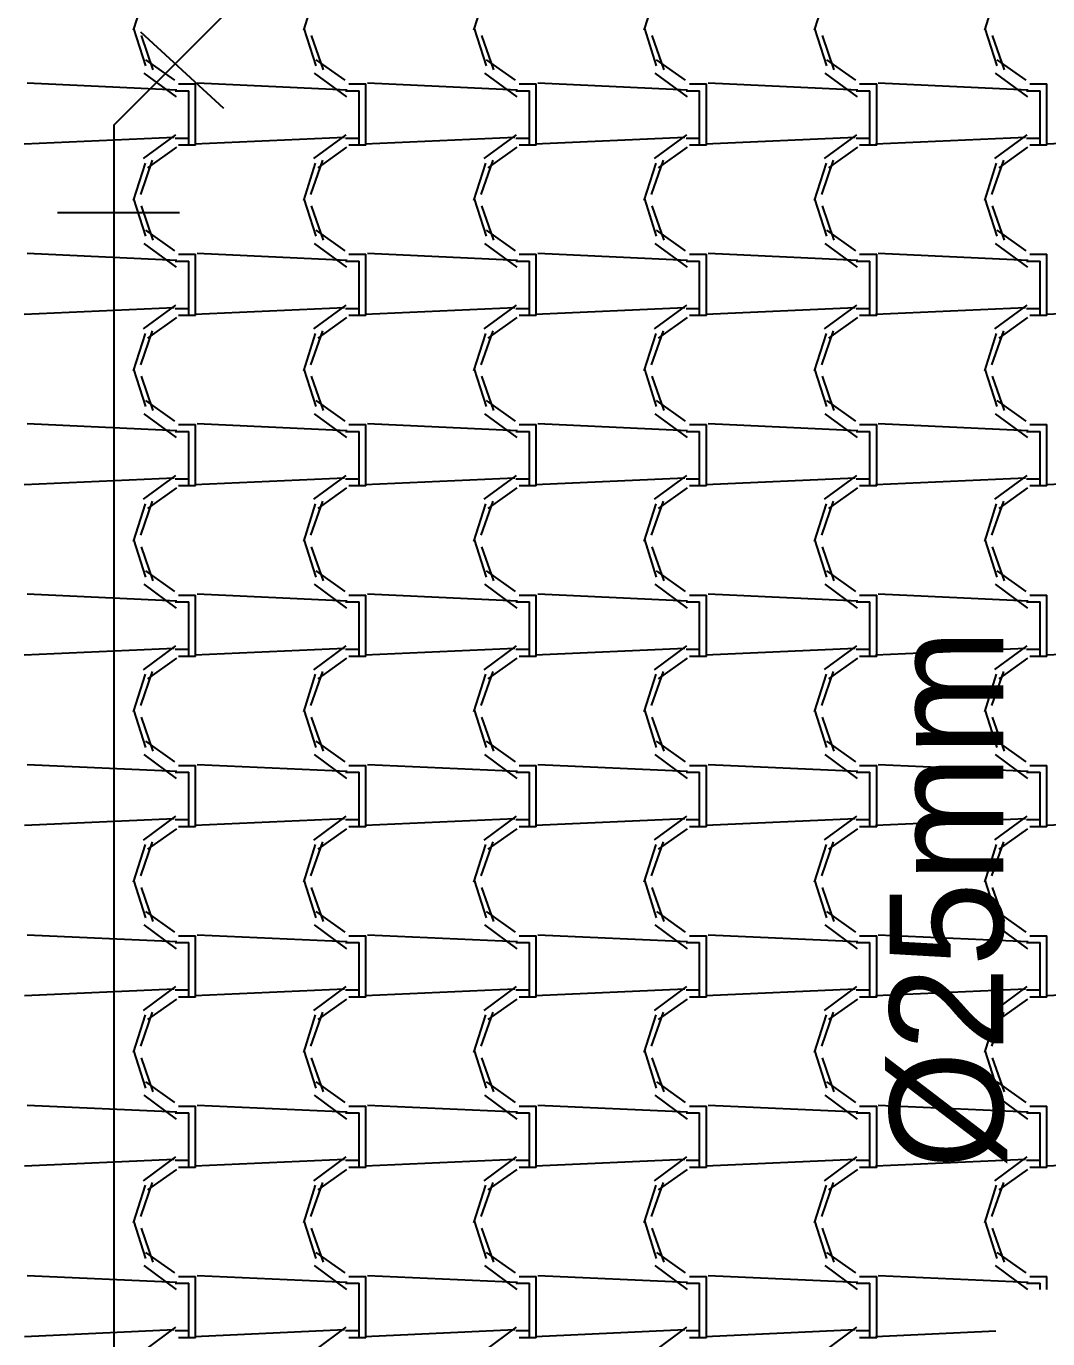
# Model space of a CAD drawing. Header units: millimetres. Extents: x -336 to -33, y -135 to 770.
# Drawn here: x -306.376 to -304.576, y 727.407 to 729.719 of the extents above; entities that cross this region are included whole.
import ezdxf
from ezdxf.enums import TextEntityAlignment as Align

# ---------------------------------------------------------------- set-up
doc = ezdxf.new("R2010")
doc.units = ezdxf.units.MM
doc.header["$LTSCALE"] = 50
doc.header["$MEASUREMENT"] = 0
for name, color, linetype in [('-HIDRO', 8, 'CONTINUOUS'), ('AF', 5, 'CONTINUOUS'), ('CONEXÃO_HIDRÁULICA', 2, 'CONTINUOUS'), ('TEXTO', 4, 'CONTINUOUS')]:
    doc.layers.add(name, color=color, linetype=linetype)

msp = doc.modelspace()

# ---------------------------------------------------------------- linework, layer by layer
at = {"layer": '-HIDRO', "linetype": 'Continuous'}
for p, q in [((-306.1666, 729.7774), (-306.1876, 729.7114)), ((-305.8666, 729.7774), (-305.8876, 729.7114)), ((-305.5666, 729.7774), (-305.5876, 729.7114)), ((-305.2666, 729.7774), (-305.2876, 729.7114)), ((-304.9666, 729.7774), (-304.9876, 729.7114)), ((-304.6666, 729.7774), (-304.6876, 729.7114)), ((-306.1868, 729.7146), (-306.1658, 729.6486)), ((-306.1737, 729.702), (-306.1527, 729.642)), ((-305.8868, 729.7146), (-305.8658, 729.6486)), ((-305.8737, 729.702), (-305.8527, 729.642)), ((-305.5868, 729.7146), (-305.5658, 729.6486)), ((-305.5737, 729.702), (-305.5527, 729.642)), ((-305.2868, 729.7146), (-305.2658, 729.6486)), ((-305.2737, 729.702), (-305.2527, 729.642)), ((-304.9868, 729.7146), (-304.9658, 729.6486)), ((-304.9737, 729.702), (-304.9527, 729.642)), ((-304.6868, 729.7146), (-304.6658, 729.6486)), ((-304.6737, 729.702), (-304.6527, 729.642)), ((-306.1657, 729.6593), (-306.1147, 729.6233)), ((-305.8657, 729.6593), (-305.8147, 729.6233)), ((-305.5657, 729.6593), (-305.5147, 729.6233)), ((-305.2657, 729.6593), (-305.2147, 729.6233)), ((-304.9657, 729.6593), (-304.9147, 729.6233)), ((-304.6657, 729.6593), (-304.6147, 729.6233)), ((-306.1686, 729.636), (-306.1116, 729.594)), ((-305.8686, 729.636), (-305.8116, 729.594)), ((-305.5686, 729.636), (-305.5116, 729.594)), ((-305.2686, 729.636), (-305.2116, 729.594)), ((-304.9686, 729.636), (-304.9116, 729.594)), ((-304.6686, 729.636), (-304.6116, 729.594)), ((-306.1105, 729.6061), (-306.3745, 729.6181)), ((-306.1134, 729.6049), (-306.0894, 729.6049)), ((-306.1074, 729.6169), (-306.0774, 729.6169)), ((-306.0894, 729.5209), (-306.0894, 729.6049)), ((-306.0774, 729.5209), (-306.0774, 729.6169)), ((-305.8105, 729.6061), (-306.0745, 729.6181)), ((-305.8134, 729.6049), (-305.7894, 729.6049)), ((-305.8074, 729.6169), (-305.7774, 729.6169)), ((-305.7894, 729.5209), (-305.7894, 729.6049)), ((-305.7774, 729.5209), (-305.7774, 729.6169)), ((-305.5105, 729.6061), (-305.7745, 729.6181)), ((-305.5134, 729.6049), (-305.4894, 729.6049)), ((-305.5074, 729.6169), (-305.4774, 729.6169)), ((-305.4894, 729.5209), (-305.4894, 729.6049)), ((-305.4774, 729.5209), (-305.4774, 729.6169)), ((-305.2105, 729.6061), (-305.4745, 729.6181)), ((-305.2134, 729.6049), (-305.1894, 729.6049)), ((-305.2074, 729.6169), (-305.1774, 729.6169)), ((-305.1894, 729.5209), (-305.1894, 729.6049)), ((-305.1774, 729.5209), (-305.1774, 729.6169)), ((-304.9105, 729.6061), (-305.1745, 729.6181)), ((-304.9134, 729.6049), (-304.8894, 729.6049)), ((-304.9074, 729.6169), (-304.8774, 729.6169)), ((-304.8894, 729.5209), (-304.8894, 729.6049)), ((-304.8774, 729.5209), (-304.8774, 729.6169)), ((-304.6105, 729.6061), (-304.8745, 729.6181)), ((-304.6134, 729.6049), (-304.5894, 729.6049)), ((-304.6074, 729.6169), (-304.5774, 729.6169)), ((-304.5894, 729.5209), (-304.5894, 729.6049)), ((-304.5774, 729.5209), (-304.5774, 729.6169)), ((-306.1153, 729.5228), (-306.3793, 729.5108)), ((-306.1127, 729.5274), (-306.1697, 729.4854)), ((-306.0894, 729.5209), (-306.1134, 729.5209)), ((-306.0894, 729.5089), (-306.0894, 729.5209)), ((-305.8153, 729.5228), (-306.0793, 729.5108)), ((-306.0774, 729.5089), (-306.0774, 729.5209)), ((-305.8127, 729.5274), (-305.8697, 729.4854)), ((-305.7894, 729.5209), (-305.8134, 729.5209)), ((-305.7894, 729.5089), (-305.7894, 729.5209)), ((-305.5153, 729.5228), (-305.7793, 729.5108)), ((-305.7774, 729.5089), (-305.7774, 729.5209)), ((-305.5127, 729.5274), (-305.5697, 729.4854)), ((-305.4894, 729.5209), (-305.5134, 729.5209)), ((-305.4894, 729.5089), (-305.4894, 729.5209)), ((-305.2153, 729.5228), (-305.4793, 729.5108)), ((-305.4774, 729.5089), (-305.4774, 729.5209)), ((-305.2127, 729.5274), (-305.2697, 729.4854)), ((-305.1894, 729.5209), (-305.2134, 729.5209)), ((-305.1894, 729.5089), (-305.1894, 729.5209)), ((-304.9153, 729.5228), (-305.1793, 729.5108)), ((-305.1774, 729.5089), (-305.1774, 729.5209)), ((-304.9127, 729.5274), (-304.9697, 729.4854)), ((-304.8894, 729.5209), (-304.9134, 729.5209)), ((-304.8894, 729.5089), (-304.8894, 729.5209)), ((-304.6153, 729.5228), (-304.8793, 729.5108)), ((-304.8774, 729.5089), (-304.8774, 729.5209)), ((-304.6127, 729.5274), (-304.6697, 729.4854)), ((-304.5894, 729.5209), (-304.6134, 729.5209)), ((-304.5894, 729.5089), (-304.5894, 729.5209)), ((-304.3153, 729.5228), (-304.5793, 729.5108)), ((-304.5774, 729.5089), (-304.5774, 729.5209)), ((-306.1114, 729.5054), (-306.1624, 729.4694)), ((-306.0774, 729.5089), (-306.1074, 729.5089)), ((-305.8114, 729.5054), (-305.8624, 729.4694)), ((-305.7774, 729.5089), (-305.8074, 729.5089)), ((-305.5114, 729.5054), (-305.5624, 729.4694)), ((-305.4774, 729.5089), (-305.5074, 729.5089)), ((-305.2114, 729.5054), (-305.2624, 729.4694)), ((-305.1774, 729.5089), (-305.2074, 729.5089)), ((-304.9114, 729.5054), (-304.9624, 729.4694)), ((-304.8774, 729.5089), (-304.9074, 729.5089)), ((-304.6114, 729.5054), (-304.6624, 729.4694)), ((-304.5774, 729.5089), (-304.6074, 729.5089)), ((-306.1666, 729.4774), (-306.1876, 729.4114)), ((-306.1538, 729.4824), (-306.1748, 729.4224)), ((-305.8666, 729.4774), (-305.8876, 729.4114)), ((-305.8538, 729.4824), (-305.8748, 729.4224)), ((-305.5666, 729.4774), (-305.5876, 729.4114)), ((-305.5538, 729.4824), (-305.5748, 729.4224)), ((-305.2666, 729.4774), (-305.2876, 729.4114)), ((-305.2538, 729.4824), (-305.2748, 729.4224)), ((-304.9666, 729.4774), (-304.9876, 729.4114)), ((-304.9538, 729.4824), (-304.9748, 729.4224)), ((-304.6666, 729.4774), (-304.6876, 729.4114)), ((-304.6538, 729.4824), (-304.6748, 729.4224)), ((-306.1868, 729.4146), (-306.1658, 729.3486)), ((-306.1737, 729.402), (-306.1527, 729.342)), ((-305.8868, 729.4146), (-305.8658, 729.3486)), ((-305.8737, 729.402), (-305.8527, 729.342)), ((-305.5868, 729.4146), (-305.5658, 729.3486)), ((-305.5737, 729.402), (-305.5527, 729.342)), ((-305.2868, 729.4146), (-305.2658, 729.3486)), ((-305.2737, 729.402), (-305.2527, 729.342)), ((-304.9868, 729.4146), (-304.9658, 729.3486)), ((-304.9737, 729.402), (-304.9527, 729.342)), ((-304.6868, 729.4146), (-304.6658, 729.3486)), ((-304.6737, 729.402), (-304.6527, 729.342)), ((-306.1657, 729.3593), (-306.1147, 729.3233)), ((-305.8657, 729.3593), (-305.8147, 729.3233)), ((-305.5657, 729.3593), (-305.5147, 729.3233)), ((-305.2657, 729.3593), (-305.2147, 729.3233)), ((-304.9657, 729.3593), (-304.9147, 729.3233)), ((-304.6657, 729.3593), (-304.6147, 729.3233)), ((-306.1686, 729.336), (-306.1116, 729.294)), ((-305.8686, 729.336), (-305.8116, 729.294)), ((-305.5686, 729.336), (-305.5116, 729.294)), ((-305.2686, 729.336), (-305.2116, 729.294)), ((-304.9686, 729.336), (-304.9116, 729.294)), ((-304.6686, 729.336), (-304.6116, 729.294)), ((-306.1105, 729.3061), (-306.3745, 729.3181)), ((-306.1134, 729.3049), (-306.0894, 729.3049)), ((-306.1074, 729.3169), (-306.0774, 729.3169)), ((-306.0894, 729.2209), (-306.0894, 729.3049)), ((-306.0774, 729.2209), (-306.0774, 729.3169)), ((-305.8105, 729.3061), (-306.0745, 729.3181)), ((-305.8134, 729.3049), (-305.7894, 729.3049)), ((-305.8074, 729.3169), (-305.7774, 729.3169)), ((-305.7894, 729.2209), (-305.7894, 729.3049)), ((-305.7774, 729.2209), (-305.7774, 729.3169)), ((-305.5105, 729.3061), (-305.7745, 729.3181)), ((-305.5134, 729.3049), (-305.4894, 729.3049)), ((-305.5074, 729.3169), (-305.4774, 729.3169)), ((-305.4894, 729.2209), (-305.4894, 729.3049)), ((-305.4774, 729.2209), (-305.4774, 729.3169)), ((-305.2105, 729.3061), (-305.4745, 729.3181)), ((-305.2134, 729.3049), (-305.1894, 729.3049)), ((-305.2074, 729.3169), (-305.1774, 729.3169)), ((-305.1894, 729.2209), (-305.1894, 729.3049)), ((-305.1774, 729.2209), (-305.1774, 729.3169)), ((-304.9105, 729.3061), (-305.1745, 729.3181)), ((-304.9134, 729.3049), (-304.8894, 729.3049)), ((-304.9074, 729.3169), (-304.8774, 729.3169)), ((-304.8894, 729.2209), (-304.8894, 729.3049)), ((-304.8774, 729.2209), (-304.8774, 729.3169)), ((-304.6105, 729.3061), (-304.8745, 729.3181)), ((-304.6134, 729.3049), (-304.5894, 729.3049)), ((-304.6074, 729.3169), (-304.5774, 729.3169)), ((-304.5894, 729.2209), (-304.5894, 729.3049)), ((-304.5774, 729.2209), (-304.5774, 729.3169)), ((-306.1153, 729.2228), (-306.3793, 729.2108)), ((-306.1127, 729.2274), (-306.1697, 729.1854)), ((-306.0894, 729.2209), (-306.1134, 729.2209)), ((-306.0894, 729.2089), (-306.0894, 729.2209)), ((-305.8153, 729.2228), (-306.0793, 729.2108)), ((-306.0774, 729.2089), (-306.0774, 729.2209)), ((-305.8127, 729.2274), (-305.8697, 729.1854)), ((-305.7894, 729.2209), (-305.8134, 729.2209)), ((-305.7894, 729.2089), (-305.7894, 729.2209)), ((-305.5153, 729.2228), (-305.7793, 729.2108)), ((-305.7774, 729.2089), (-305.7774, 729.2209)), ((-305.5127, 729.2274), (-305.5697, 729.1854)), ((-305.4894, 729.2209), (-305.5134, 729.2209)), ((-305.4894, 729.2089), (-305.4894, 729.2209)), ((-305.2153, 729.2228), (-305.4793, 729.2108)), ((-305.4774, 729.2089), (-305.4774, 729.2209)), ((-305.2127, 729.2274), (-305.2697, 729.1854)), ((-305.1894, 729.2209), (-305.2134, 729.2209)), ((-305.1894, 729.2089), (-305.1894, 729.2209)), ((-304.9153, 729.2228), (-305.1793, 729.2108)), ((-305.1774, 729.2089), (-305.1774, 729.2209)), ((-304.9127, 729.2274), (-304.9697, 729.1854)), ((-304.8894, 729.2209), (-304.9134, 729.2209)), ((-304.8894, 729.2089), (-304.8894, 729.2209)), ((-304.6153, 729.2228), (-304.8793, 729.2108)), ((-304.8774, 729.2089), (-304.8774, 729.2209)), ((-304.6127, 729.2274), (-304.6697, 729.1854)), ((-304.5894, 729.2209), (-304.6134, 729.2209)), ((-304.5894, 729.2089), (-304.5894, 729.2209)), ((-304.3153, 729.2228), (-304.5793, 729.2108)), ((-304.5774, 729.2089), (-304.5774, 729.2209)), ((-306.1114, 729.2054), (-306.1624, 729.1694)), ((-306.0774, 729.2089), (-306.1074, 729.2089)), ((-305.8114, 729.2054), (-305.8624, 729.1694)), ((-305.7774, 729.2089), (-305.8074, 729.2089)), ((-305.5114, 729.2054), (-305.5624, 729.1694)), ((-305.4774, 729.2089), (-305.5074, 729.2089)), ((-305.2114, 729.2054), (-305.2624, 729.1694)), ((-305.1774, 729.2089), (-305.2074, 729.2089)), ((-304.9114, 729.2054), (-304.9624, 729.1694)), ((-304.8774, 729.2089), (-304.9074, 729.2089)), ((-304.6114, 729.2054), (-304.6624, 729.1694)), ((-304.5774, 729.2089), (-304.6074, 729.2089)), ((-306.1666, 729.1774), (-306.1876, 729.1114)), ((-306.1538, 729.1824), (-306.1748, 729.1224)), ((-305.8666, 729.1774), (-305.8876, 729.1114)), ((-305.8538, 729.1824), (-305.8748, 729.1224)), ((-305.5666, 729.1774), (-305.5876, 729.1114)), ((-305.5538, 729.1824), (-305.5748, 729.1224)), ((-305.2666, 729.1774), (-305.2876, 729.1114)), ((-305.2538, 729.1824), (-305.2748, 729.1224)), ((-304.9666, 729.1774), (-304.9876, 729.1114)), ((-304.9538, 729.1824), (-304.9748, 729.1224)), ((-304.6666, 729.1774), (-304.6876, 729.1114)), ((-304.6538, 729.1824), (-304.6748, 729.1224)), ((-306.1868, 729.1146), (-306.1658, 729.0486)), ((-306.1737, 729.102), (-306.1527, 729.042)), ((-305.8868, 729.1146), (-305.8658, 729.0486)), ((-305.8737, 729.102), (-305.8527, 729.042)), ((-305.5868, 729.1146), (-305.5658, 729.0486)), ((-305.5737, 729.102), (-305.5527, 729.042)), ((-305.2868, 729.1146), (-305.2658, 729.0486)), ((-305.2737, 729.102), (-305.2527, 729.042)), ((-304.9868, 729.1146), (-304.9658, 729.0486)), ((-304.9737, 729.102), (-304.9527, 729.042)), ((-304.6868, 729.1146), (-304.6658, 729.0486)), ((-304.6737, 729.102), (-304.6527, 729.042)), ((-306.1657, 729.0593), (-306.1147, 729.0233)), ((-305.8657, 729.0593), (-305.8147, 729.0233)), ((-305.5657, 729.0593), (-305.5147, 729.0233)), ((-305.2657, 729.0593), (-305.2147, 729.0233)), ((-304.9657, 729.0593), (-304.9147, 729.0233)), ((-304.6657, 729.0593), (-304.6147, 729.0233)), ((-306.1686, 729.036), (-306.1116, 728.994)), ((-305.8686, 729.036), (-305.8116, 728.994)), ((-305.5686, 729.036), (-305.5116, 728.994)), ((-305.2686, 729.036), (-305.2116, 728.994)), ((-304.9686, 729.036), (-304.9116, 728.994)), ((-304.6686, 729.036), (-304.6116, 728.994)), ((-306.1105, 729.0061), (-306.3745, 729.0181)), ((-306.1134, 729.0049), (-306.0894, 729.0049)), ((-306.1074, 729.0169), (-306.0774, 729.0169)), ((-306.0894, 728.9209), (-306.0894, 729.0049)), ((-306.0774, 728.9209), (-306.0774, 729.0169)), ((-305.8105, 729.0061), (-306.0745, 729.0181)), ((-305.8134, 729.0049), (-305.7894, 729.0049)), ((-305.8074, 729.0169), (-305.7774, 729.0169)), ((-305.7894, 728.9209), (-305.7894, 729.0049)), ((-305.7774, 728.9209), (-305.7774, 729.0169)), ((-305.5105, 729.0061), (-305.7745, 729.0181)), ((-305.5134, 729.0049), (-305.4894, 729.0049)), ((-305.5074, 729.0169), (-305.4774, 729.0169)), ((-305.4894, 728.9209), (-305.4894, 729.0049)), ((-305.4774, 728.9209), (-305.4774, 729.0169)), ((-305.2105, 729.0061), (-305.4745, 729.0181)), ((-305.2134, 729.0049), (-305.1894, 729.0049)), ((-305.2074, 729.0169), (-305.1774, 729.0169)), ((-305.1894, 728.9209), (-305.1894, 729.0049)), ((-305.1774, 728.9209), (-305.1774, 729.0169)), ((-304.9105, 729.0061), (-305.1745, 729.0181)), ((-304.9134, 729.0049), (-304.8894, 729.0049)), ((-304.9074, 729.0169), (-304.8774, 729.0169)), ((-304.8894, 728.9209), (-304.8894, 729.0049)), ((-304.8774, 728.9209), (-304.8774, 729.0169)), ((-304.6105, 729.0061), (-304.8745, 729.0181)), ((-304.6134, 729.0049), (-304.5894, 729.0049)), ((-304.6074, 729.0169), (-304.5774, 729.0169)), ((-304.5894, 728.9209), (-304.5894, 729.0049)), ((-304.5774, 728.9209), (-304.5774, 729.0169)), ((-306.1153, 728.9228), (-306.3793, 728.9108)), ((-306.1127, 728.9274), (-306.1697, 728.8854)), ((-306.0894, 728.9209), (-306.1134, 728.9209)), ((-306.0774, 728.9089), (-306.1074, 728.9089)), ((-306.0894, 728.9089), (-306.0894, 728.9209)), ((-305.8153, 728.9228), (-306.0793, 728.9108)), ((-306.0774, 728.9089), (-306.0774, 728.9209)), ((-305.8127, 728.9274), (-305.8697, 728.8854)), ((-305.7894, 728.9209), (-305.8134, 728.9209)), ((-305.7774, 728.9089), (-305.8074, 728.9089)), ((-305.7894, 728.9089), (-305.7894, 728.9209)), ((-305.5153, 728.9228), (-305.7793, 728.9108)), ((-305.7774, 728.9089), (-305.7774, 728.9209)), ((-305.5127, 728.9274), (-305.5697, 728.8854)), ((-305.4894, 728.9209), (-305.5134, 728.9209)), ((-305.4774, 728.9089), (-305.5074, 728.9089)), ((-305.4894, 728.9089), (-305.4894, 728.9209)), ((-305.2153, 728.9228), (-305.4793, 728.9108)), ((-305.4774, 728.9089), (-305.4774, 728.9209)), ((-305.2127, 728.9274), (-305.2697, 728.8854)), ((-305.1894, 728.9209), (-305.2134, 728.9209)), ((-305.1774, 728.9089), (-305.2074, 728.9089)), ((-305.1894, 728.9089), (-305.1894, 728.9209)), ((-304.9153, 728.9228), (-305.1793, 728.9108)), ((-305.1774, 728.9089), (-305.1774, 728.9209)), ((-304.9127, 728.9274), (-304.9697, 728.8854)), ((-304.8894, 728.9209), (-304.9134, 728.9209)), ((-304.8774, 728.9089), (-304.9074, 728.9089)), ((-304.8894, 728.9089), (-304.8894, 728.9209)), ((-304.6153, 728.9228), (-304.8793, 728.9108)), ((-304.8774, 728.9089), (-304.8774, 728.9209)), ((-304.6127, 728.9275), (-304.6697, 728.8855)), ((-304.5894, 728.9209), (-304.6134, 728.9209)), ((-304.5774, 728.9089), (-304.6074, 728.9089)), ((-304.5894, 728.9089), (-304.5894, 728.9209)), ((-304.3153, 728.9228), (-304.5793, 728.9108)), ((-304.5774, 728.9089), (-304.5774, 728.9209)), ((-306.1114, 728.9054), (-306.1624, 728.8694)), ((-305.8114, 728.9054), (-305.8624, 728.8694)), ((-305.5114, 728.9054), (-305.5624, 728.8694)), ((-305.2114, 728.9054), (-305.2624, 728.8694)), ((-304.9114, 728.9054), (-304.9624, 728.8694)), ((-304.6114, 728.9054), (-304.6624, 728.8694)), ((-306.1666, 728.8774), (-306.1876, 728.8114)), ((-306.1538, 728.8824), (-306.1748, 728.8224)), ((-305.8666, 728.8774), (-305.8876, 728.8114)), ((-305.8538, 728.8824), (-305.8748, 728.8224)), ((-305.5666, 728.8774), (-305.5876, 728.8114)), ((-305.5538, 728.8824), (-305.5748, 728.8224)), ((-305.2666, 728.8774), (-305.2876, 728.8114)), ((-305.2538, 728.8824), (-305.2748, 728.8224)), ((-304.9666, 728.8774), (-304.9876, 728.8114)), ((-304.9538, 728.8824), (-304.9748, 728.8224)), ((-304.6666, 728.8774), (-304.6876, 728.8114)), ((-304.6538, 728.8824), (-304.6748, 728.8224)), ((-306.1868, 728.8146), (-306.1658, 728.7486)), ((-306.1737, 728.802), (-306.1527, 728.742)), ((-305.8868, 728.8146), (-305.8658, 728.7486)), ((-305.8737, 728.802), (-305.8527, 728.742)), ((-305.5868, 728.8146), (-305.5658, 728.7486)), ((-305.5737, 728.802), (-305.5527, 728.742)), ((-305.2868, 728.8146), (-305.2658, 728.7486)), ((-305.2737, 728.802), (-305.2527, 728.742)), ((-304.9868, 728.8146), (-304.9658, 728.7486)), ((-304.9737, 728.802), (-304.9527, 728.742)), ((-304.6868, 728.8146), (-304.6658, 728.7486)), ((-304.6737, 728.802), (-304.6527, 728.742)), ((-306.1656, 728.7593), (-306.1146, 728.7233)), ((-305.8657, 728.7593), (-305.8147, 728.7233)), ((-305.5657, 728.7593), (-305.5147, 728.7233)), ((-305.2657, 728.7593), (-305.2147, 728.7233)), ((-304.9657, 728.7593), (-304.9147, 728.7233)), ((-304.6657, 728.7593), (-304.6147, 728.7233)), ((-306.1686, 728.736), (-306.1116, 728.694)), ((-305.8686, 728.736), (-305.8116, 728.694)), ((-305.5686, 728.736), (-305.5116, 728.694)), ((-305.2686, 728.736), (-305.2116, 728.694)), ((-304.9686, 728.736), (-304.9116, 728.694)), ((-304.6686, 728.736), (-304.6116, 728.694)), ((-306.1105, 728.7061), (-306.3745, 728.7181)), ((-306.1134, 728.7049), (-306.0894, 728.7049)), ((-306.1074, 728.7169), (-306.0774, 728.7169)), ((-306.0894, 728.6209), (-306.0894, 728.7049)), ((-306.0774, 728.6209), (-306.0774, 728.7169)), ((-305.8105, 728.7061), (-306.0745, 728.7181)), ((-305.8134, 728.7049), (-305.7894, 728.7049)), ((-305.8074, 728.7169), (-305.7774, 728.7169)), ((-305.7894, 728.6209), (-305.7894, 728.7049)), ((-305.7774, 728.6209), (-305.7774, 728.7169)), ((-305.5105, 728.7061), (-305.7745, 728.7181)), ((-305.5134, 728.7049), (-305.4894, 728.7049)), ((-305.5074, 728.7169), (-305.4774, 728.7169)), ((-305.4894, 728.6209), (-305.4894, 728.7049)), ((-305.4774, 728.6209), (-305.4774, 728.7169)), ((-305.2105, 728.7061), (-305.4745, 728.7181)), ((-305.2134, 728.7049), (-305.1894, 728.7049)), ((-305.2074, 728.7169), (-305.1774, 728.7169)), ((-305.1894, 728.6209), (-305.1894, 728.7049)), ((-305.1774, 728.6209), (-305.1774, 728.7169)), ((-304.9105, 728.7061), (-305.1745, 728.7181)), ((-304.9134, 728.7049), (-304.8894, 728.7049)), ((-304.9074, 728.7169), (-304.8774, 728.7169)), ((-304.8894, 728.6209), (-304.8894, 728.7049)), ((-304.8774, 728.6209), (-304.8774, 728.7169)), ((-304.6105, 728.7061), (-304.8745, 728.7181)), ((-304.6134, 728.7049), (-304.5894, 728.7049)), ((-304.6074, 728.7169), (-304.5774, 728.7169)), ((-304.5894, 728.6209), (-304.5894, 728.7049)), ((-304.5774, 728.6209), (-304.5774, 728.7169)), ((-306.1153, 728.6228), (-306.3793, 728.6108)), ((-306.1127, 728.6274), (-306.1697, 728.5854)), ((-306.0894, 728.6209), (-306.1134, 728.6209)), ((-306.0774, 728.6089), (-306.1074, 728.6089)), ((-306.0894, 728.6089), (-306.0894, 728.6209)), ((-305.8153, 728.6228), (-306.0793, 728.6108)), ((-306.0774, 728.6089), (-306.0774, 728.6209)), ((-305.8127, 728.6274), (-305.8697, 728.5854)), ((-305.7894, 728.6209), (-305.8134, 728.6209)), ((-305.7774, 728.6089), (-305.8074, 728.6089)), ((-305.7894, 728.6089), (-305.7894, 728.6209)), ((-305.5153, 728.6228), (-305.7793, 728.6108)), ((-305.7774, 728.6089), (-305.7774, 728.6209)), ((-305.5127, 728.6274), (-305.5697, 728.5854)), ((-305.4894, 728.6209), (-305.5134, 728.6209)), ((-305.4774, 728.6089), (-305.5074, 728.6089)), ((-305.4894, 728.6089), (-305.4894, 728.6209)), ((-305.2153, 728.6228), (-305.4793, 728.6108)), ((-305.4774, 728.6089), (-305.4774, 728.6209)), ((-305.2127, 728.6274), (-305.2697, 728.5854)), ((-305.1894, 728.6209), (-305.2134, 728.6209)), ((-305.1774, 728.6089), (-305.2074, 728.6089)), ((-305.1894, 728.6089), (-305.1894, 728.6209)), ((-304.9153, 728.6228), (-305.1793, 728.6108)), ((-305.1774, 728.6089), (-305.1774, 728.6209)), ((-304.9127, 728.6275), (-304.9697, 728.5855)), ((-304.8894, 728.6209), (-304.9134, 728.6209)), ((-304.8774, 728.6089), (-304.9074, 728.6089)), ((-304.8894, 728.6089), (-304.8894, 728.6209)), ((-304.6153, 728.6228), (-304.8793, 728.6108)), ((-304.8774, 728.6089), (-304.8774, 728.6209)), ((-304.6127, 728.6275), (-304.6697, 728.5855)), ((-304.5894, 728.6209), (-304.6134, 728.6209)), ((-304.5774, 728.6089), (-304.6074, 728.6089)), ((-304.5894, 728.6089), (-304.5894, 728.6209)), ((-304.3153, 728.6228), (-304.5793, 728.6108)), ((-304.5774, 728.6089), (-304.5774, 728.6209)), ((-306.1114, 728.6054), (-306.1624, 728.5694)), ((-305.8114, 728.6054), (-305.8624, 728.5694)), ((-305.5114, 728.6054), (-305.5624, 728.5694)), ((-305.2114, 728.6054), (-305.2624, 728.5694)), ((-304.9114, 728.6054), (-304.9624, 728.5694)), ((-304.6114, 728.6054), (-304.6624, 728.5694)), ((-306.1666, 728.5774), (-306.1876, 728.5114)), ((-306.1538, 728.5824), (-306.1748, 728.5224)), ((-305.8666, 728.5774), (-305.8876, 728.5114)), ((-305.8538, 728.5824), (-305.8748, 728.5224)), ((-305.5666, 728.5774), (-305.5876, 728.5114)), ((-305.5538, 728.5824), (-305.5748, 728.5224)), ((-305.2666, 728.5774), (-305.2876, 728.5114)), ((-305.2538, 728.5824), (-305.2748, 728.5224)), ((-304.9666, 728.5774), (-304.9876, 728.5114)), ((-304.9538, 728.5824), (-304.9748, 728.5224)), ((-304.6666, 728.5774), (-304.6876, 728.5114)), ((-304.6538, 728.5824), (-304.6748, 728.5224)), ((-306.1868, 728.5146), (-306.1658, 728.4486)), ((-306.1737, 728.502), (-306.1527, 728.442)), ((-305.8868, 728.5146), (-305.8658, 728.4486)), ((-305.8737, 728.502), (-305.8527, 728.442)), ((-305.5868, 728.5146), (-305.5658, 728.4486)), ((-305.5737, 728.502), (-305.5527, 728.442)), ((-305.2868, 728.5146), (-305.2658, 728.4486)), ((-305.2737, 728.502), (-305.2527, 728.442)), ((-304.9868, 728.5146), (-304.9658, 728.4486)), ((-304.9737, 728.502), (-304.9527, 728.442)), ((-304.6868, 728.5146), (-304.6658, 728.4486)), ((-304.6737, 728.502), (-304.6527, 728.442)), ((-306.1656, 728.4593), (-306.1146, 728.4233)), ((-305.8656, 728.4593), (-305.8146, 728.4233)), ((-305.5657, 728.4593), (-305.5147, 728.4233)), ((-305.2657, 728.4593), (-305.2147, 728.4233)), ((-304.9657, 728.4593), (-304.9147, 728.4233)), ((-304.6657, 728.4593), (-304.6147, 728.4233)), ((-306.1686, 728.436), (-306.1116, 728.394)), ((-305.8686, 728.436), (-305.8116, 728.394)), ((-305.5686, 728.436), (-305.5116, 728.394)), ((-305.2686, 728.436), (-305.2116, 728.394)), ((-304.9686, 728.436), (-304.9116, 728.394)), ((-304.6686, 728.436), (-304.6116, 728.394)), ((-306.1105, 728.4061), (-306.3745, 728.4181)), ((-306.1134, 728.4049), (-306.0894, 728.4049)), ((-306.1074, 728.4169), (-306.0774, 728.4169)), ((-306.0894, 728.3209), (-306.0894, 728.4049)), ((-306.0774, 728.3209), (-306.0774, 728.4169)), ((-305.8105, 728.4061), (-306.0745, 728.4181)), ((-305.8134, 728.4049), (-305.7894, 728.4049)), ((-305.8074, 728.4169), (-305.7774, 728.4169)), ((-305.7894, 728.3209), (-305.7894, 728.4049)), ((-305.7774, 728.3209), (-305.7774, 728.4169)), ((-305.5105, 728.4061), (-305.7745, 728.4181)), ((-305.5134, 728.4049), (-305.4894, 728.4049)), ((-305.5074, 728.4169), (-305.4774, 728.4169)), ((-305.4894, 728.3209), (-305.4894, 728.4049)), ((-305.4774, 728.3209), (-305.4774, 728.4169)), ((-305.2105, 728.4061), (-305.4745, 728.4181)), ((-305.2134, 728.4049), (-305.1894, 728.4049)), ((-305.2074, 728.4169), (-305.1774, 728.4169)), ((-305.1894, 728.3209), (-305.1894, 728.4049)), ((-305.1774, 728.3209), (-305.1774, 728.4169)), ((-304.9105, 728.4061), (-305.1745, 728.4181)), ((-304.9134, 728.4049), (-304.8894, 728.4049)), ((-304.9074, 728.4169), (-304.8774, 728.4169)), ((-304.8894, 728.3209), (-304.8894, 728.4049)), ((-304.8774, 728.3209), (-304.8774, 728.4169)), ((-304.6105, 728.4061), (-304.8745, 728.4181)), ((-304.6134, 728.4049), (-304.5894, 728.4049)), ((-304.6074, 728.4169), (-304.5774, 728.4169)), ((-304.5894, 728.3209), (-304.5894, 728.4049)), ((-304.5774, 728.3209), (-304.5774, 728.4169)), ((-306.1152, 728.3228), (-306.3792, 728.3108)), ((-306.1127, 728.3274), (-306.1697, 728.2854)), ((-306.0894, 728.3209), (-306.1134, 728.3209)), ((-306.0774, 728.3089), (-306.1074, 728.3089)), ((-306.0894, 728.3089), (-306.0894, 728.3209)), ((-305.8152, 728.3228), (-306.0792, 728.3108)), ((-306.0774, 728.3089), (-306.0774, 728.3209)), ((-305.8127, 728.3274), (-305.8697, 728.2854)), ((-305.7894, 728.3209), (-305.8134, 728.3209)), ((-305.7774, 728.3089), (-305.8074, 728.3089)), ((-305.7894, 728.3089), (-305.7894, 728.3209)), ((-305.5152, 728.3228), (-305.7792, 728.3108)), ((-305.7774, 728.3089), (-305.7774, 728.3209)), ((-305.5127, 728.3274), (-305.5697, 728.2854)), ((-305.4894, 728.3209), (-305.5134, 728.3209)), ((-305.4774, 728.3089), (-305.5074, 728.3089)), ((-305.4894, 728.3089), (-305.4894, 728.3209)), ((-305.2152, 728.3228), (-305.4792, 728.3108)), ((-305.4774, 728.3089), (-305.4774, 728.3209)), ((-305.2127, 728.3275), (-305.2697, 728.2855)), ((-305.1894, 728.3209), (-305.2134, 728.3209)), ((-305.1774, 728.3089), (-305.2074, 728.3089)), ((-305.1894, 728.3089), (-305.1894, 728.3209)), ((-304.9152, 728.3228), (-305.1792, 728.3108)), ((-305.1774, 728.3089), (-305.1774, 728.3209)), ((-304.9127, 728.3275), (-304.9697, 728.2855)), ((-304.8894, 728.3209), (-304.9134, 728.3209)), ((-304.8774, 728.3089), (-304.9074, 728.3089)), ((-304.8894, 728.3089), (-304.8894, 728.3209)), ((-304.6152, 728.3228), (-304.8792, 728.3108)), ((-304.8774, 728.3089), (-304.8774, 728.3209)), ((-304.6127, 728.3275), (-304.6697, 728.2855)), ((-304.5894, 728.3209), (-304.6134, 728.3209)), ((-304.5774, 728.3089), (-304.6074, 728.3089)), ((-304.5894, 728.3089), (-304.5894, 728.3209)), ((-304.3152, 728.3228), (-304.5792, 728.3108)), ((-304.5774, 728.3089), (-304.5774, 728.3209)), ((-306.1114, 728.3054), (-306.1624, 728.2694)), ((-305.8114, 728.3054), (-305.8624, 728.2694)), ((-305.5114, 728.3054), (-305.5624, 728.2694)), ((-305.2114, 728.3054), (-305.2624, 728.2694)), ((-304.9114, 728.3054), (-304.9624, 728.2694)), ((-304.6114, 728.3054), (-304.6624, 728.2694)), ((-306.1666, 728.2774), (-306.1876, 728.2114)), ((-306.1538, 728.2824), (-306.1748, 728.2224)), ((-305.8666, 728.2774), (-305.8876, 728.2114)), ((-305.8538, 728.2824), (-305.8748, 728.2224)), ((-305.5666, 728.2774), (-305.5876, 728.2114)), ((-305.5538, 728.2824), (-305.5748, 728.2224)), ((-305.2666, 728.2774), (-305.2876, 728.2114)), ((-305.2538, 728.2824), (-305.2748, 728.2224)), ((-304.9666, 728.2774), (-304.9876, 728.2114)), ((-304.9538, 728.2824), (-304.9748, 728.2224)), ((-304.6666, 728.2774), (-304.6876, 728.2114)), ((-304.6538, 728.2824), (-304.6748, 728.2224)), ((-306.1868, 728.2146), (-306.1658, 728.1486)), ((-306.1737, 728.202), (-306.1527, 728.142)), ((-305.8868, 728.2146), (-305.8658, 728.1486)), ((-305.8737, 728.202), (-305.8527, 728.142)), ((-305.5868, 728.2146), (-305.5658, 728.1486)), ((-305.5737, 728.202), (-305.5527, 728.142)), ((-305.2868, 728.2146), (-305.2658, 728.1486)), ((-305.2737, 728.202), (-305.2527, 728.142)), ((-304.9868, 728.2146), (-304.9658, 728.1486)), ((-304.9737, 728.202), (-304.9527, 728.142)), ((-304.6868, 728.2146), (-304.6658, 728.1486)), ((-304.6737, 728.202), (-304.6527, 728.142)), ((-306.1656, 728.1593), (-306.1146, 728.1233)), ((-305.8656, 728.1593), (-305.8146, 728.1233)), ((-305.5656, 728.1593), (-305.5146, 728.1233)), ((-305.2656, 728.1593), (-305.2146, 728.1233)), ((-304.9657, 728.1593), (-304.9147, 728.1233)), ((-304.6657, 728.1593), (-304.6147, 728.1233)), ((-306.1686, 728.136), (-306.1116, 728.094)), ((-305.8686, 728.136), (-305.8116, 728.094)), ((-305.5686, 728.136), (-305.5116, 728.094)), ((-305.2686, 728.136), (-305.2116, 728.094)), ((-304.9686, 728.136), (-304.9116, 728.094)), ((-304.6686, 728.136), (-304.6116, 728.094)), ((-306.1105, 728.1061), (-306.3745, 728.1181)), ((-306.1134, 728.1049), (-306.0894, 728.1049)), ((-306.1074, 728.1169), (-306.0774, 728.1169)), ((-306.0894, 728.0209), (-306.0894, 728.1049)), ((-306.0774, 728.0209), (-306.0774, 728.1169)), ((-305.8105, 728.1061), (-306.0745, 728.1181)), ((-305.8134, 728.1049), (-305.7894, 728.1049)), ((-305.8074, 728.1169), (-305.7774, 728.1169)), ((-305.7894, 728.0209), (-305.7894, 728.1049)), ((-305.7774, 728.0209), (-305.7774, 728.1169)), ((-305.5105, 728.1061), (-305.7745, 728.1181)), ((-305.5134, 728.1049), (-305.4894, 728.1049)), ((-305.5074, 728.1169), (-305.4774, 728.1169)), ((-305.4894, 728.0209), (-305.4894, 728.1049)), ((-305.4774, 728.0209), (-305.4774, 728.1169)), ((-305.2105, 728.1061), (-305.4745, 728.1181)), ((-305.2134, 728.1049), (-305.1894, 728.1049)), ((-305.2074, 728.1169), (-305.1774, 728.1169)), ((-305.1894, 728.0209), (-305.1894, 728.1049)), ((-305.1774, 728.0209), (-305.1774, 728.1169)), ((-304.9105, 728.1061), (-305.1745, 728.1181)), ((-304.9134, 728.1049), (-304.8894, 728.1049)), ((-304.9074, 728.1169), (-304.8774, 728.1169)), ((-304.8894, 728.0209), (-304.8894, 728.1049)), ((-304.8774, 728.0209), (-304.8774, 728.1169)), ((-304.6105, 728.1061), (-304.8745, 728.1181)), ((-304.6134, 728.1049), (-304.5894, 728.1049)), ((-304.6074, 728.1169), (-304.5774, 728.1169)), ((-304.5894, 728.0209), (-304.5894, 728.1049)), ((-304.5774, 728.0209), (-304.5774, 728.1169)), ((-306.1152, 728.0228), (-306.3792, 728.0108)), ((-306.1127, 728.0274), (-306.1697, 727.9854)), ((-306.0894, 728.0209), (-306.1134, 728.0209)), ((-306.0774, 728.0089), (-306.1074, 728.0089)), ((-306.0894, 728.0089), (-306.0894, 728.0209)), ((-305.8152, 728.0228), (-306.0792, 728.0108)), ((-306.0774, 728.0089), (-306.0774, 728.0209)), ((-305.8127, 728.0274), (-305.8697, 727.9854)), ((-305.7894, 728.0209), (-305.8134, 728.0209)), ((-305.7774, 728.0089), (-305.8074, 728.0089)), ((-305.7894, 728.0089), (-305.7894, 728.0209)), ((-305.5152, 728.0228), (-305.7792, 728.0108)), ((-305.7774, 728.0089), (-305.7774, 728.0209)), ((-305.5127, 728.0275), (-305.5697, 727.9855)), ((-305.4894, 728.0209), (-305.5134, 728.0209)), ((-305.4774, 728.0089), (-305.5074, 728.0089)), ((-305.4894, 728.0089), (-305.4894, 728.0209)), ((-305.2152, 728.0228), (-305.4792, 728.0108)), ((-305.4774, 728.0089), (-305.4774, 728.0209)), ((-305.2127, 728.0275), (-305.2697, 727.9855)), ((-305.1894, 728.0209), (-305.2134, 728.0209)), ((-305.1774, 728.0089), (-305.2074, 728.0089)), ((-305.1894, 728.0089), (-305.1894, 728.0209)), ((-304.9152, 728.0228), (-305.1792, 728.0108)), ((-305.1774, 728.0089), (-305.1774, 728.0209)), ((-304.9127, 728.0275), (-304.9697, 727.9855)), ((-304.8894, 728.0209), (-304.9134, 728.0209)), ((-304.8774, 728.0089), (-304.9074, 728.0089)), ((-304.8894, 728.0089), (-304.8894, 728.0209)), ((-304.6152, 728.0228), (-304.8792, 728.0108)), ((-304.8774, 728.0089), (-304.8774, 728.0209)), ((-304.6127, 728.0275), (-304.6697, 727.9855)), ((-304.5894, 728.0209), (-304.6134, 728.0209)), ((-304.5774, 728.0089), (-304.6074, 728.0089)), ((-304.5894, 728.0089), (-304.5894, 728.0209)), ((-304.3152, 728.0228), (-304.5792, 728.0108)), ((-304.5774, 728.0089), (-304.5774, 728.0209)), ((-306.1114, 728.0054), (-306.1624, 727.9694)), ((-305.8114, 728.0054), (-305.8624, 727.9694)), ((-305.5114, 728.0054), (-305.5624, 727.9694)), ((-305.2114, 728.0054), (-305.2624, 727.9694)), ((-304.9114, 728.0054), (-304.9624, 727.9694)), ((-304.6114, 728.0054), (-304.6624, 727.9694)), ((-306.1666, 727.9774), (-306.1876, 727.9114)), ((-306.1538, 727.9824), (-306.1748, 727.9224)), ((-305.8666, 727.9774), (-305.8876, 727.9114)), ((-305.8538, 727.9824), (-305.8748, 727.9224)), ((-305.5666, 727.9774), (-305.5876, 727.9114)), ((-305.5538, 727.9824), (-305.5748, 727.9224)), ((-305.2666, 727.9774), (-305.2876, 727.9114)), ((-305.2538, 727.9824), (-305.2748, 727.9224)), ((-304.9666, 727.9774), (-304.9876, 727.9114)), ((-304.9538, 727.9824), (-304.9748, 727.9224)), ((-304.6666, 727.9774), (-304.6876, 727.9114)), ((-304.6538, 727.9824), (-304.6748, 727.9224)), ((-306.1868, 727.9146), (-306.1658, 727.8486)), ((-306.1737, 727.902), (-306.1527, 727.842)), ((-305.8868, 727.9146), (-305.8658, 727.8486)), ((-305.8737, 727.902), (-305.8527, 727.842)), ((-305.5868, 727.9146), (-305.5658, 727.8486)), ((-305.5737, 727.902), (-305.5527, 727.842)), ((-305.2868, 727.9146), (-305.2658, 727.8486)), ((-305.2737, 727.902), (-305.2527, 727.842)), ((-304.9868, 727.9146), (-304.9658, 727.8486)), ((-304.9737, 727.902), (-304.9527, 727.842)), ((-304.6868, 727.9146), (-304.6658, 727.8486)), ((-304.6737, 727.902), (-304.6527, 727.842)), ((-306.1656, 727.8593), (-306.1146, 727.8233)), ((-305.8656, 727.8593), (-305.8146, 727.8233)), ((-305.5656, 727.8593), (-305.5146, 727.8233)), ((-305.2656, 727.8593), (-305.2146, 727.8233)), ((-304.9656, 727.8593), (-304.9146, 727.8233)), ((-304.6657, 727.8593), (-304.6147, 727.8233)), ((-306.1686, 727.836), (-306.1116, 727.794)), ((-305.8686, 727.836), (-305.8116, 727.794)), ((-305.5686, 727.836), (-305.5116, 727.794)), ((-305.2686, 727.836), (-305.2116, 727.794)), ((-304.9686, 727.836), (-304.9116, 727.794)), ((-304.6686, 727.836), (-304.6116, 727.794)), ((-306.1105, 727.8061), (-306.3745, 727.8181)), ((-306.1134, 727.8049), (-306.0894, 727.8049)), ((-306.1074, 727.8169), (-306.0774, 727.8169)), ((-306.0894, 727.7209), (-306.0894, 727.8049)), ((-306.0774, 727.7209), (-306.0774, 727.8169)), ((-305.8105, 727.8061), (-306.0745, 727.8181)), ((-305.8134, 727.8049), (-305.7894, 727.8049)), ((-305.8074, 727.8169), (-305.7774, 727.8169)), ((-305.7894, 727.7209), (-305.7894, 727.8049)), ((-305.7774, 727.7209), (-305.7774, 727.8169)), ((-305.5105, 727.8061), (-305.7745, 727.8181)), ((-305.5134, 727.8049), (-305.4894, 727.8049)), ((-305.5074, 727.8169), (-305.4774, 727.8169)), ((-305.4894, 727.7209), (-305.4894, 727.8049)), ((-305.4774, 727.7209), (-305.4774, 727.8169)), ((-305.2105, 727.8061), (-305.4745, 727.8181)), ((-305.2134, 727.8049), (-305.1894, 727.8049)), ((-305.2074, 727.8169), (-305.1774, 727.8169)), ((-305.1894, 727.7209), (-305.1894, 727.8049)), ((-305.1774, 727.7209), (-305.1774, 727.8169)), ((-304.9105, 727.8061), (-305.1745, 727.8181)), ((-304.9134, 727.8049), (-304.8894, 727.8049)), ((-304.9074, 727.8169), (-304.8774, 727.8169)), ((-304.8894, 727.7209), (-304.8894, 727.8049)), ((-304.8774, 727.7209), (-304.8774, 727.8169)), ((-304.6105, 727.8061), (-304.8745, 727.8181)), ((-304.6134, 727.8049), (-304.5894, 727.8049)), ((-304.6074, 727.8169), (-304.5774, 727.8169)), ((-304.5894, 727.7209), (-304.5894, 727.8049)), ((-304.5774, 727.7209), (-304.5774, 727.8169)), ((-306.1152, 727.7228), (-306.3792, 727.7108)), ((-306.1127, 727.7275), (-306.1697, 727.6855)), ((-306.0894, 727.7209), (-306.1134, 727.7209)), ((-306.0774, 727.7089), (-306.1074, 727.7089)), ((-306.0894, 727.7089), (-306.0894, 727.7209)), ((-305.8152, 727.7228), (-306.0792, 727.7108)), ((-306.0774, 727.7089), (-306.0774, 727.7209)), ((-305.8127, 727.7275), (-305.8697, 727.6855)), ((-305.7894, 727.7209), (-305.8134, 727.7209)), ((-305.7774, 727.7089), (-305.8074, 727.7089)), ((-305.7894, 727.7089), (-305.7894, 727.7209)), ((-305.5152, 727.7228), (-305.7792, 727.7108)), ((-305.7774, 727.7089), (-305.7774, 727.7209)), ((-305.5127, 727.7275), (-305.5697, 727.6855)), ((-305.4894, 727.7209), (-305.5134, 727.7209)), ((-305.4774, 727.7089), (-305.5074, 727.7089)), ((-305.4894, 727.7089), (-305.4894, 727.7209)), ((-305.2152, 727.7228), (-305.4792, 727.7108)), ((-305.4774, 727.7089), (-305.4774, 727.7209)), ((-305.2127, 727.7275), (-305.2697, 727.6855)), ((-305.1894, 727.7209), (-305.2134, 727.7209)), ((-305.1774, 727.7089), (-305.2074, 727.7089)), ((-305.1894, 727.7089), (-305.1894, 727.7209)), ((-304.9152, 727.7228), (-305.1792, 727.7108)), ((-305.1774, 727.7089), (-305.1774, 727.7209)), ((-304.9127, 727.7275), (-304.9697, 727.6855)), ((-304.8894, 727.7209), (-304.9134, 727.7209)), ((-304.8774, 727.7089), (-304.9074, 727.7089)), ((-304.8894, 727.7089), (-304.8894, 727.7209)), ((-304.6152, 727.7228), (-304.8792, 727.7108)), ((-304.8774, 727.7089), (-304.8774, 727.7209)), ((-304.6127, 727.7275), (-304.6697, 727.6855)), ((-304.5894, 727.7209), (-304.6134, 727.7209)), ((-304.5774, 727.7089), (-304.6074, 727.7089)), ((-304.5894, 727.7089), (-304.5894, 727.7209)), ((-304.3152, 727.7228), (-304.5792, 727.7108)), ((-304.5774, 727.7089), (-304.5774, 727.7209)), ((-306.1114, 727.7054), (-306.1624, 727.6694)), ((-305.8114, 727.7054), (-305.8624, 727.6694)), ((-305.5114, 727.7054), (-305.5624, 727.6694)), ((-305.2114, 727.7054), (-305.2624, 727.6694)), ((-304.9114, 727.7054), (-304.9624, 727.6694)), ((-304.6114, 727.7054), (-304.6624, 727.6694)), ((-306.1666, 727.6774), (-306.1876, 727.6114)), ((-306.1538, 727.6824), (-306.1748, 727.6224)), ((-305.8666, 727.6774), (-305.8876, 727.6114)), ((-305.8538, 727.6824), (-305.8748, 727.6224)), ((-305.5666, 727.6774), (-305.5876, 727.6114)), ((-305.5538, 727.6824), (-305.5748, 727.6224)), ((-305.2666, 727.6774), (-305.2876, 727.6114)), ((-305.2538, 727.6824), (-305.2748, 727.6224)), ((-304.9666, 727.6774), (-304.9876, 727.6114)), ((-304.9538, 727.6824), (-304.9748, 727.6224)), ((-304.6666, 727.6774), (-304.6876, 727.6114)), ((-304.6538, 727.6824), (-304.6748, 727.6224)), ((-306.1868, 727.6146), (-306.1658, 727.5486)), ((-305.8868, 727.6146), (-305.8658, 727.5486)), ((-305.5868, 727.6146), (-305.5658, 727.5486)), ((-305.2868, 727.6146), (-305.2658, 727.5486)), ((-304.9868, 727.6146), (-304.9658, 727.5486)), ((-304.6868, 727.6146), (-304.6658, 727.5486)), ((-306.1737, 727.602), (-306.1527, 727.542)), ((-305.8737, 727.602), (-305.8527, 727.542)), ((-305.5737, 727.602), (-305.5527, 727.542)), ((-305.2737, 727.602), (-305.2527, 727.542)), ((-304.9737, 727.602), (-304.9527, 727.542)), ((-304.6737, 727.602), (-304.6527, 727.542)), ((-306.1656, 727.5593), (-306.1146, 727.5233)), ((-305.8656, 727.5593), (-305.8146, 727.5233)), ((-305.5656, 727.5593), (-305.5146, 727.5233)), ((-305.2656, 727.5593), (-305.2146, 727.5233)), ((-304.9656, 727.5593), (-304.9146, 727.5233)), ((-304.6656, 727.5593), (-304.6146, 727.5233)), ((-306.1686, 727.536), (-306.1116, 727.494)), ((-305.8686, 727.536), (-305.8116, 727.494)), ((-305.5686, 727.536), (-305.5116, 727.494)), ((-305.2686, 727.536), (-305.2116, 727.494)), ((-304.9686, 727.536), (-304.9116, 727.494)), ((-304.6686, 727.536), (-304.6116, 727.494)), ((-306.1105, 727.5061), (-306.3745, 727.5181)), ((-306.1134, 727.5049), (-306.0894, 727.5049)), ((-306.1074, 727.5169), (-306.0774, 727.5169)), ((-306.0894, 727.4209), (-306.0894, 727.5049)), ((-306.0774, 727.4209), (-306.0774, 727.5169)), ((-305.8105, 727.5061), (-306.0745, 727.5181)), ((-305.8134, 727.5049), (-305.7894, 727.5049)), ((-305.8074, 727.5169), (-305.7774, 727.5169)), ((-305.7894, 727.4209), (-305.7894, 727.5049)), ((-305.7774, 727.4209), (-305.7774, 727.5169)), ((-305.5105, 727.5061), (-305.7745, 727.5181)), ((-305.5134, 727.5049), (-305.4894, 727.5049)), ((-305.5074, 727.5169), (-305.4774, 727.5169)), ((-305.4894, 727.4209), (-305.4894, 727.5049)), ((-305.4774, 727.4209), (-305.4774, 727.5169)), ((-305.2105, 727.5061), (-305.4745, 727.5181)), ((-305.2134, 727.5049), (-305.1894, 727.5049)), ((-305.2074, 727.5169), (-305.1774, 727.5169)), ((-305.1894, 727.4209), (-305.1894, 727.5049)), ((-305.1774, 727.4209), (-305.1774, 727.5169)), ((-304.9105, 727.5061), (-305.1745, 727.5181)), ((-304.9134, 727.5049), (-304.8894, 727.5049)), ((-304.9074, 727.5169), (-304.8774, 727.5169)), ((-304.8894, 727.4209), (-304.8894, 727.5049)), ((-304.8774, 727.4209), (-304.8774, 727.5169)), ((-304.6105, 727.5061), (-304.8745, 727.5181)), ((-304.6134, 727.5049), (-304.5894, 727.5049)), ((-304.6074, 727.5169), (-304.5774, 727.5169)), ((-304.5894, 727.4937), (-304.5894, 727.5049)), ((-304.5774, 727.4937), (-304.5774, 727.5169)), ((-306.1152, 727.4228), (-306.3792, 727.4108)), ((-306.1127, 727.4275), (-306.1697, 727.3855)), ((-306.0894, 727.4209), (-306.1134, 727.4209)), ((-306.0774, 727.4089), (-306.1074, 727.4089)), ((-306.0894, 727.4089), (-306.0894, 727.4209)), ((-305.8152, 727.4228), (-306.0792, 727.4108)), ((-306.0774, 727.4089), (-306.0774, 727.4209)), ((-305.8127, 727.4275), (-305.8697, 727.3855)), ((-305.7894, 727.4209), (-305.8134, 727.4209)), ((-305.7774, 727.4089), (-305.8074, 727.4089)), ((-305.7894, 727.4089), (-305.7894, 727.4209)), ((-305.5152, 727.4228), (-305.7792, 727.4108)), ((-305.7774, 727.4089), (-305.7774, 727.4209)), ((-305.5127, 727.4275), (-305.5697, 727.3855)), ((-305.4894, 727.4209), (-305.5134, 727.4209)), ((-305.4774, 727.4089), (-305.5074, 727.4089)), ((-305.4894, 727.4089), (-305.4894, 727.4209)), ((-305.2152, 727.4228), (-305.4792, 727.4108)), ((-305.4774, 727.4089), (-305.4774, 727.4209)), ((-305.2127, 727.4275), (-305.2697, 727.3855)), ((-305.1894, 727.4209), (-305.2134, 727.4209)), ((-305.1774, 727.4089), (-305.2074, 727.4089)), ((-305.1894, 727.4089), (-305.1894, 727.4209)), ((-304.9152, 727.4228), (-305.1792, 727.4108)), ((-305.1774, 727.4089), (-305.1774, 727.4209)), ((-304.9127, 727.4275), (-304.9697, 727.3855)), ((-304.8894, 727.4209), (-304.9134, 727.4209)), ((-304.8774, 727.4089), (-304.9074, 727.4089)), ((-304.8894, 727.4089), (-304.8894, 727.4209)), ((-304.6673, 727.4204), (-304.8792, 727.4108)), ((-304.8774, 727.4089), (-304.8774, 727.4209))]:
    msp.add_line(p, q, dxfattribs=at)
at = {"layer": 'AF'}
for p, q in [((-306.221, 729.5449), (-302.9497, 732.8161)), ((-306.221, 712.2912), (-306.221, 729.5449))]:
    msp.add_line(p, q, dxfattribs=at)
at = {"layer": 'CONEXÃO_HIDRÁULICA'}
for p, q in [((-306.1746, 729.7085), (-306.0285, 729.5745)), ((-306.221, 729.5449), (-306.1134, 729.6524)), ((-306.221, 729.3903), (-306.221, 729.5449)), ((-306.3206, 729.3903), (-306.1056, 729.3903))]:
    msp.add_line(p, q, dxfattribs=at)

# ---------------------------------------------------------------- texts
at = {"layer": 'TEXTO'}
msp.add_text('Ø25mm', height=0.2, rotation=90, dxfattribs=at).set_placement((-304.7545, 728.1814), align=Align.MIDDLE_CENTER)

doc.saveas('drawing.dxf')
